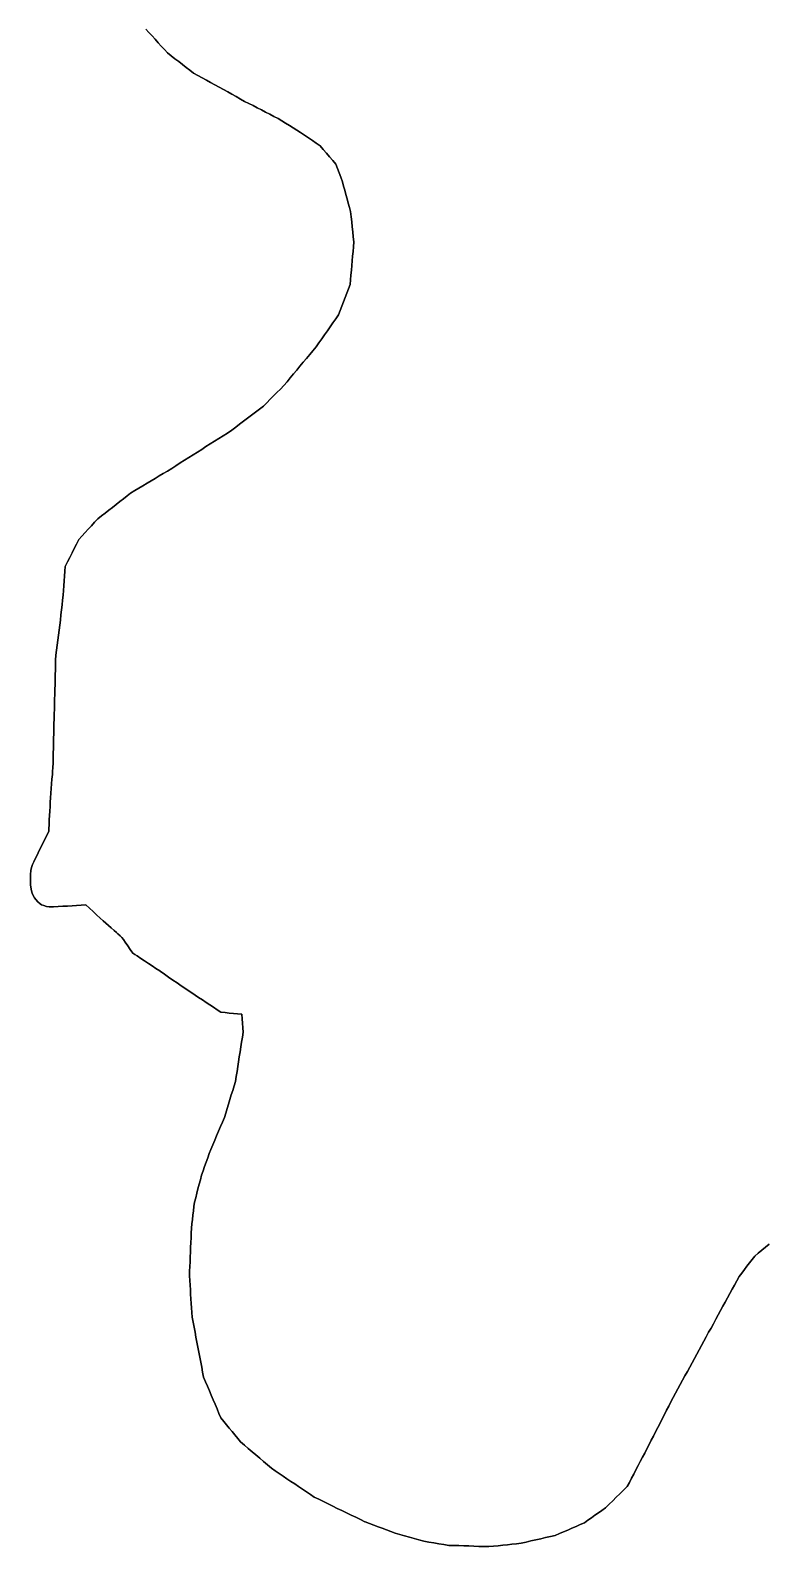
# Model space of a CAD drawing. Header units: inches. Extents: x 130170 to 284068, y 377793 to 804530.
# Drawn here: x 205462 to 206900, y 570539 to 573498 of the extents above; entities that cross this region are included whole.
import ezdxf

# ---------------------------------------------------------------- set-up
doc = ezdxf.new("R2010")
doc.units = ezdxf.units.IN
doc.header["$MEASUREMENT"] = 0
doc.layers.add('muni_il', color=7, linetype='Continuous')

msp = doc.modelspace()

# ---------------------------------------------------------------- linework, layer by layer
at = {"layer": 'muni_il'}
for points in [[(205687.8, 573500.5), (205693.8, 573493.9), (205699.8, 573487.2), (205705.9, 573480.6), (205711.9, 573473.9), (205717.9, 573467.2), (205724, 573460.6), (205730, 573453.9), (205737.3, 573448.3), (205744.5, 573442.7), (205751.8, 573437), (205759.1, 573431.4), (205766.3, 573425.8), (205773.6, 573420.2), (205780.9, 573414.6), (205789.2, 573410), (205797.5, 573405.4), (205805.8, 573400.8), (205814.1, 573396.2), (205822.4, 573391.6), (205830.7, 573387), (205839, 573382.4), (205847.3, 573377.8), (205855.6, 573373.2), (205863.9, 573368.6), (205872.1, 573364), (205880.4, 573359.4), (205888.6, 573355.2), (205896.7, 573351), (205904.9, 573346.8), (205913, 573342.6), (205921.2, 573338.4), (205929.4, 573334.2), (205937.5, 573330), (205945.7, 573325.8), (205953, 573321.2), (205960.3, 573316.7), (205967.6, 573312.1), (205974.9, 573307.6), (205982.2, 573303), (205989.5, 573298.4), (205997.1, 573293.3), (206004.7, 573288.1), (206012.4, 573283), (206020, 573277.8), (206027.6, 573272.7), (206033.7, 573265.5), (206039.8, 573258.4), (206046, 573251.2), (206052.1, 573244), (206058.2, 573236.8), (206061.4, 573228.3), (206064.6, 573219.7), (206067.8, 573211.2), (206071, 573202.6), (206073.3, 573194.2), (206075.6, 573185.9), (206077.9, 573177.6), (206080.1, 573169.2), (206082.4, 573160.9), (206084.7, 573152.5), (206087, 573144.2), (206088.1, 573134.3), (206089.1, 573124.5), (206090.1, 573114.6), (206091.2, 573104.7), (206092.2, 573094.8), (206093.3, 573085), (206092.5, 573075.8), (206091.7, 573066.6), (206090.9, 573057.3), (206090.1, 573048.1), (206089.3, 573038.9), (206088.5, 573029.7), (206087.7, 573020.5), (206086.9, 573011.3), (206086.1, 573002.1), (206082.8, 572993.6), (206079.6, 572985.1), (206076.4, 572976.6), (206073.2, 572968.1), (206070, 572959.6), (206066.7, 572951.1), (206063.5, 572942.7), (206058.1, 572934.9), (206052.6, 572927.1), (206047.2, 572919.3), (206041.7, 572911.5), (206036.2, 572903.7), (206030.8, 572896), (206025.3, 572888.2), (206019.9, 572880.4), (206013.6, 572872.8), (206007.2, 572865.3), (206000.9, 572857.7), (205994.6, 572850.1), (205988.3, 572842.5), (205982, 572835), (205975.6, 572827.4), (205969.3, 572819.8), (205963, 572812.2), (205956.7, 572804.7), (205950.1, 572798), (205943.4, 572791.3), (205936.8, 572784.6), (205930.2, 572777.9), (205923.6, 572771.2), (205917, 572764.5), (205909.3, 572758.6), (205901.5, 572752.7), (205893.8, 572746.8), (205886.1, 572740.9), (205878.3, 572735), (205870.6, 572729.2), (205862.9, 572723.3), (205855.2, 572717.4), (205846.8, 572712.1), (205838.4, 572706.8), (205830.1, 572701.5), (205821.7, 572696.2), (205813.4, 572690.8), (205805, 572685.5), (205796.7, 572680.2), (205788.3, 572674.9), (205779.9, 572669.6), (205771.6, 572664.3), (205763.2, 572659), (205754.9, 572653.7), (205746.5, 572648.4), (205738.1, 572643.1), (205729.8, 572637.7), (205721.8, 572633), (205713.9, 572628.3), (205705.9, 572623.5), (205697.9, 572618.8), (205690, 572614), (205682, 572609.3), (205674.1, 572604.5), (205666.1, 572599.8), (205658.1, 572595), (205651, 572589.4), (205643.9, 572583.8), (205636.7, 572578.2), (205629.6, 572572.6), (205622.4, 572567), (205615.3, 572561.4), (205608.2, 572555.8), (205601, 572550.2), (205593.9, 572544.6), (205587.7, 572537.9), (205581.6, 572531.2), (205575.5, 572524.4), (205569.3, 572517.7), (205563.2, 572511), (205557, 572504.2), (205552.6, 572495.5), (205548.2, 572486.7), (205543.8, 572478), (205539.3, 572469.2), (205534.9, 572460.5), (205530.5, 572451.8), (205529.8, 572442.4), (205529.1, 572433), (205528.4, 572423.6), (205527.6, 572414.2), (205526.9, 572404.8), (205526.2, 572395.4), (205525.5, 572386), (205524.8, 572376.6), (205523.5, 572366.8), (205522.2, 572357), (205521, 572347.2), (205519.7, 572337.4), (205518.4, 572327.6), (205517.1, 572317.8), (205515.9, 572308), (205514.6, 572298.2), (205513.3, 572288.4), (205512.1, 572278.6), (205511.8, 572269.1), (205511.6, 572259.5), (205511.3, 572250), (205511.1, 572240.4), (205510.8, 572230.8), (205510.6, 572221.3), (205510.3, 572211.7), (205510.1, 572202.1), (205509.9, 572192.6), (205509.6, 572183), (205509.4, 572173.4), (205509.1, 572163.9), (205508.9, 572154.3), (205508.6, 572144.8), (205508.4, 572135.2), (205508.1, 572125.6), (205507.9, 572116.1), (205507.7, 572106.5), (205507.4, 572096.9), (205507.2, 572087.4), (205506.9, 572077.8), (205506.7, 572068.2), (205506.4, 572058.7), (205505.9, 572052.1), (205505.4, 572045.5), (205504.7, 572036.5), (205504, 572027.5), (205503.3, 572018.4), (205502.6, 572009.4), (205501.9, 572000.3), (205501.4, 571991.7), (205500.9, 571983), (205500.4, 571974.4), (205499.9, 571965.7), (205499.4, 571957.1), (205498.9, 571948.4), (205498.4, 571939.7), (205498.8, 571935.2), (205494.6, 571926.8), (205490.3, 571918.3), (205486.1, 571909.8), (205481.9, 571901.3), (205477.7, 571892.8), (205473.6, 571884.5), (205470.6, 571878.8), (205469.1, 571875.2), (205466.8, 571870), (205464.8, 571864.3), (205463.7, 571858.4), (205463, 571850.6), (205462.8, 571847.3), (205462.5, 571843.2), (205462.5, 571836.9), (205462.8, 571830.2), (205463.2, 571825.7), (205464.6, 571818.9), (205466.1, 571814), (205468, 571809.6), (205470.4, 571804.8), (205472.9, 571801.4), (205477, 571797), (205481.5, 571793.2), (205484.4, 571791.4), (205488.5, 571789.7), (205493.9, 571788), (205499, 571787.2), (205506.1, 571787.5), (205507.9, 571787.6), (205516.9, 571788.1), (205525.9, 571788.6), (205534.8, 571789), (205543.8, 571789.5), (205552.7, 571790), (205561.7, 571790.5), (205570.7, 571791), (205577.8, 571784.5), (205584.9, 571778), (205591.8, 571771.7), (205598.7, 571765.4), (205604.3, 571760.4), (205609.9, 571755.4), (205615.1, 571750.8), (205620.2, 571746.3), (205626.1, 571741.1), (205630.8, 571737.1), (205633.3, 571734.9), (205637.4, 571730.8), (205640.8, 571727.3), (205644, 571723.8), (205647.6, 571718.7), (205652.8, 571711.2), (205657.3, 571704.3), (205662.1, 571696.9), (205666.4, 571694.3), (205670.7, 571691.6), (205678.1, 571686.7), (205685.4, 571681.8), (205692.8, 571676.9), (205700.1, 571672), (205707.5, 571667.1), (205714.8, 571662.2), (205715.7, 571661.6), (205723.9, 571655.9), (205732.1, 571650.3), (205740.3, 571644.6), (205748.5, 571639), (205756.7, 571633.3), (205763.5, 571628.7), (205770.3, 571624.2), (205777.1, 571619.6), (205783.9, 571615.1), (205790.7, 571610.5), (205797.9, 571605.7), (205805.1, 571600.9), (205812.4, 571596.1), (205819.6, 571591.3), (205826.8, 571586.5), (205834, 571581.8), (205842.2, 571580.9), (205850.3, 571580.1), (205858.5, 571579.3), (205866.7, 571578.5), (205874.9, 571577.7), (205875.5, 571569), (205876.2, 571560.2), (205876.8, 571551.5), (205877.5, 571542.8), (205876, 571533.2), (205874.5, 571523.6), (205873, 571514), (205871.5, 571504.4), (205870, 571494.8), (205868.6, 571485.2), (205867.1, 571475.5), (205865.6, 571465.9), (205864.1, 571456.3), (205862.6, 571446.7), (205859.9, 571437.9), (205857.2, 571429.1), (205854.4, 571420.3), (205851.7, 571411.4), (205849, 571402.6), (205846.2, 571393.8), (205843.5, 571385), (205840.8, 571376.2), (205837, 571367.3), (205833.3, 571358.4), (205829.5, 571349.6), (205825.8, 571340.7), (205822, 571331.8), (205818.3, 571323), (205814.5, 571314.1), (205811.5, 571305.7), (205808.4, 571297.3), (205805.4, 571288.9), (205802.3, 571280.5), (205799.3, 571272.1), (205796.2, 571263.7), (205794, 571254.9), (205791.7, 571246.1), (205789.4, 571237.3), (205787.1, 571228.5), (205784.9, 571219.6), (205782.6, 571210.8), (205781.6, 571202.4), (205780.6, 571193.9), (205779.6, 571185.4), (205778.6, 571176.9), (205777.6, 571168.5), (205776.6, 571160), (205776.2, 571150.7), (205775.8, 571141.4), (205775.4, 571132.1), (205775, 571122.8), (205774.6, 571113.5), (205774.3, 571104.2), (205773.9, 571094.9), (205773.5, 571085.6), (205773.1, 571076.3), (205772.7, 571067), (205773.3, 571058.1), (205773.9, 571049.1), (205774.5, 571040.2), (205775.1, 571031.3), (205775.7, 571022.4), (205776.2, 571013.4), (205776.8, 571004.5), (205777.4, 570995.6), (205778, 570986.7), (205779.9, 570976.9), (205781.7, 570967.1), (205783.6, 570957.4), (205785.5, 570947.6), (205787.3, 570937.8), (205789.2, 570928.1), (205791.1, 570918.3), (205792.9, 570908.5), (205794.8, 570898.8), (205796.6, 570889), (205798.5, 570879.2), (205800.4, 570869.5), (205804.1, 570860.6), (205807.9, 570851.8), (205811.6, 570843), (205815.3, 570834.1), (205819.1, 570825.3), (205822.8, 570816.5), (205826.6, 570807.6), (205830.3, 570798.8), (205834.1, 570790), (205839.5, 570783.3), (205845, 570776.6), (205850.4, 570770), (205855.9, 570763.3), (205861.4, 570756.7), (205866.8, 570750), (205872.3, 570743.4), (205879.8, 570736.9), (205887.3, 570730.5), (205894.9, 570724), (205902.4, 570717.6), (205909.9, 570711.1), (205917.4, 570704.7), (205925, 570698.2), (205932.5, 570691.8), (205940.1, 570686.6), (205947.7, 570681.5), (205955.3, 570676.4), (205962.9, 570671.3), (205970.5, 570666.2), (205978.1, 570661), (205985.7, 570655.9), (205993.4, 570650.8), (206001, 570645.7), (206008.6, 570640.6), (206016.2, 570635.4), (206025.2, 570631.1), (206034.2, 570626.7), (206043.1, 570622.3), (206052.1, 570617.9), (206061.1, 570613.5), (206070.1, 570609.2), (206079.1, 570604.8), (206088.1, 570600.4), (206097.1, 570596), (206106, 570591.6), (206115, 570587.3), (206115.5, 570587.1), (206123.8, 570583.9), (206132.2, 570580.8), (206140.5, 570577.6), (206148.8, 570574.5), (206157.2, 570571.3), (206165.5, 570568.2), (206173.8, 570565), (206183.1, 570562.4), (206192.4, 570559.7), (206201.7, 570557.1), (206210.9, 570554.5), (206220.2, 570551.8), (206229.5, 570549.2), (206239.3, 570547.6), (206249.1, 570546.1), (206259, 570544.5), (206268.8, 570542.9), (206278.6, 570541.3), (206288.3, 570541), (206298.1, 570540.7), (206307.8, 570540.3), (206317.5, 570540), (206327.2, 570539.7), (206337, 570539.3), (206346.7, 570539), (206356.4, 570538.7), (206365.4, 570539.7), (206374.5, 570540.6), (206383.5, 570541.6), (206392.6, 570542.6), (206401.6, 570543.6), (206410.7, 570544.5), (206419.7, 570545.5), (206429.2, 570547.7), (206438.7, 570549.8), (206448.1, 570552), (206457.6, 570554.2), (206467.1, 570556.3), (206476.5, 570558.5), (206486, 570560.7), (206494.1, 570564.2), (206502.2, 570567.7), (206510.3, 570571.2), (206518.4, 570574.7), (206526.5, 570578.2), (206534.7, 570581.7), (206542.8, 570585.2), (206549.6, 570590.1), (206556.4, 570595), (206563.3, 570599.9), (206570.1, 570604.8), (206576.9, 570609.6), (206583.7, 570614.5), (206590.9, 570621.4), (206598, 570628.3), (206605.1, 570635.2), (206612.2, 570642.1), (206619.3, 570648.9), (206626.4, 570655.8), (206630.6, 570664), (206634.9, 570672.2), (206639.1, 570680.4), (206643.4, 570688.6), (206647.6, 570696.9), (206651.9, 570705.1), (206656.2, 570713.3), (206660.4, 570721.5), (206664.7, 570729.7), (206668.9, 570737.9), (206673.2, 570746.3), (206677.5, 570754.6), (206681.8, 570763), (206686, 570771.3), (206690.3, 570779.7), (206694.6, 570788), (206698.9, 570796.4), (206703.2, 570804.8), (206707.4, 570813.1), (206711.7, 570821.5), (206716, 570829.8), (206720.6, 570838.3), (206725.2, 570846.8), (206729.8, 570855.2), (206734.4, 570863.7), (206739, 570872.2), (206743.7, 570880.7), (206748.3, 570889.2), (206752.9, 570897.6), (206757.5, 570906.1), (206762.1, 570914.6), (206766.7, 570923.1), (206771.3, 570931.5), (206775.9, 570940), (206780.5, 570948.5), (206785.1, 570957), (206789.8, 570965.4), (206794.4, 570973.9), (206799, 570982.4), (206803.6, 570990.9), (206808.2, 570999.3), (206812.8, 571007.8), (206817.4, 571016.1), (206821.9, 571024.4), (206826.5, 571032.7), (206831.1, 571041), (206835.6, 571049.3), (206840.2, 571057.6), (206844.7, 571065.9), (206849.8, 571072.6), (206854.8, 571079.3), (206859.8, 571085.9), (206864.8, 571092.6), (206869.9, 571099.3), (206874.9, 571105.9), (206882, 571111.7), (206889.1, 571117.5), (206896.2, 571123.4), (206903.3, 571129.2)], [(206903.3, 571129.2), (206896.2, 571123.4), (206889.1, 571117.5), (206882, 571111.7), (206874.9, 571105.9), (206869.9, 571099.3), (206864.8, 571092.6), (206859.8, 571085.9), (206854.8, 571079.3), (206849.8, 571072.6), (206844.7, 571065.9), (206840.2, 571057.6), (206835.6, 571049.3), (206831.1, 571041), (206826.5, 571032.7), (206821.9, 571024.4), (206817.4, 571016.1), (206812.8, 571007.8), (206808.2, 570999.3), (206803.6, 570990.9), (206799, 570982.4), (206794.4, 570973.9), (206789.8, 570965.4), (206785.1, 570957), (206780.5, 570948.5), (206775.9, 570940), (206771.3, 570931.5), (206766.7, 570923.1), (206762.1, 570914.6), (206757.5, 570906.1), (206752.9, 570897.6), (206748.3, 570889.2), (206743.7, 570880.7), (206739, 570872.2), (206734.4, 570863.7), (206729.8, 570855.2), (206725.2, 570846.8), (206720.6, 570838.3), (206716, 570829.8), (206711.7, 570821.5), (206707.4, 570813.1), (206703.2, 570804.8), (206698.9, 570796.4), (206694.6, 570788), (206690.3, 570779.7), (206686, 570771.3), (206681.8, 570763), (206677.5, 570754.6), (206673.2, 570746.3), (206668.9, 570737.9), (206664.7, 570729.7), (206660.4, 570721.5), (206656.2, 570713.3), (206651.9, 570705.1), (206647.6, 570696.9), (206643.4, 570688.6), (206639.1, 570680.4), (206634.9, 570672.2), (206630.6, 570664), (206626.4, 570655.8), (206619.3, 570648.9), (206612.2, 570642.1), (206605.1, 570635.2), (206598, 570628.3), (206590.9, 570621.4), (206583.7, 570614.5), (206576.9, 570609.6), (206570.1, 570604.8), (206563.3, 570599.9), (206556.4, 570595), (206549.6, 570590.1), (206542.8, 570585.2), (206534.7, 570581.7), (206526.5, 570578.2), (206518.4, 570574.7), (206510.3, 570571.2), (206502.2, 570567.7), (206494.1, 570564.2), (206486, 570560.7), (206476.5, 570558.5), (206467.1, 570556.3), (206457.6, 570554.2), (206448.1, 570552), (206438.7, 570549.8), (206429.2, 570547.7), (206419.7, 570545.5), (206410.7, 570544.5), (206401.6, 570543.6), (206392.6, 570542.6), (206383.5, 570541.6), (206374.5, 570540.6), (206365.4, 570539.7), (206356.4, 570538.7), (206346.7, 570539), (206337, 570539.3), (206327.2, 570539.7), (206317.5, 570540), (206307.8, 570540.3), (206298.1, 570540.7), (206288.3, 570541), (206278.6, 570541.3), (206268.8, 570542.9), (206259, 570544.5), (206249.1, 570546.1), (206239.3, 570547.6), (206229.5, 570549.2), (206220.2, 570551.8), (206210.9, 570554.5), (206201.7, 570557.1), (206192.4, 570559.7), (206183.1, 570562.4), (206173.8, 570565), (206165.5, 570568.2), (206157.2, 570571.3), (206148.8, 570574.5), (206140.5, 570577.6), (206132.2, 570580.8), (206123.8, 570583.9), (206115.5, 570587.1), (206115, 570587.3), (206106, 570591.6), (206097.1, 570596), (206088.1, 570600.4), (206079.1, 570604.8), (206070.1, 570609.2), (206061.1, 570613.5), (206052.1, 570617.9), (206043.1, 570622.3), (206034.2, 570626.7), (206025.2, 570631.1), (206016.2, 570635.4), (206008.6, 570640.6), (206001, 570645.7), (205993.4, 570650.8), (205985.7, 570655.9), (205978.1, 570661), (205970.5, 570666.2), (205962.9, 570671.3), (205955.3, 570676.4), (205947.7, 570681.5), (205940.1, 570686.6), (205932.5, 570691.8), (205925, 570698.2), (205917.4, 570704.7), (205909.9, 570711.1), (205902.4, 570717.6), (205894.9, 570724), (205887.3, 570730.5), (205879.8, 570736.9), (205872.3, 570743.4), (205866.8, 570750), (205861.4, 570756.7), (205855.9, 570763.3), (205850.4, 570770), (205845, 570776.6), (205839.5, 570783.3), (205834.1, 570790), (205830.3, 570798.8), (205826.6, 570807.6), (205822.8, 570816.5), (205819.1, 570825.3), (205815.3, 570834.1), (205811.6, 570843), (205807.9, 570851.8), (205804.1, 570860.6), (205800.4, 570869.5), (205798.5, 570879.2), (205796.6, 570889), (205794.8, 570898.8), (205792.9, 570908.5), (205791.1, 570918.3), (205789.2, 570928.1), (205787.3, 570937.8), (205785.5, 570947.6), (205783.6, 570957.4), (205781.7, 570967.1), (205779.9, 570976.9), (205778, 570986.7), (205777.4, 570995.6), (205776.8, 571004.5), (205776.2, 571013.4), (205775.7, 571022.4), (205775.1, 571031.3), (205774.5, 571040.2), (205773.9, 571049.1), (205773.3, 571058.1), (205772.7, 571067), (205773.1, 571076.3), (205773.5, 571085.6), (205773.9, 571094.9), (205774.3, 571104.2), (205774.6, 571113.5), (205775, 571122.8), (205775.4, 571132.1), (205775.8, 571141.4), (205776.2, 571150.7), (205776.6, 571160), (205777.6, 571168.5), (205778.6, 571176.9), (205779.6, 571185.4), (205780.6, 571193.9), (205781.6, 571202.4), (205782.6, 571210.8), (205784.9, 571219.6), (205787.1, 571228.5), (205789.4, 571237.3), (205791.7, 571246.1), (205794, 571254.9), (205796.2, 571263.7), (205799.3, 571272.1), (205802.3, 571280.5), (205805.4, 571288.9), (205808.4, 571297.3), (205811.5, 571305.7), (205814.5, 571314.1), (205818.3, 571323), (205822, 571331.8), (205825.8, 571340.7), (205829.5, 571349.6), (205833.3, 571358.4), (205837, 571367.3), (205840.8, 571376.2), (205843.5, 571385), (205846.2, 571393.8), (205849, 571402.6), (205851.7, 571411.4), (205854.4, 571420.3), (205857.2, 571429.1), (205859.9, 571437.9), (205862.6, 571446.7), (205864.1, 571456.3), (205865.6, 571465.9), (205867.1, 571475.5), (205868.6, 571485.2), (205870, 571494.8), (205871.5, 571504.4), (205873, 571514), (205874.5, 571523.6), (205876, 571533.2), (205877.5, 571542.8), (205876.8, 571551.5), (205876.2, 571560.2), (205875.5, 571569), (205874.9, 571577.7), (205866.7, 571578.5), (205858.5, 571579.3), (205850.3, 571580.1), (205842.2, 571580.9), (205834, 571581.8), (205826.8, 571586.5), (205819.6, 571591.3), (205812.4, 571596.1), (205805.1, 571600.9), (205797.9, 571605.7), (205790.7, 571610.5), (205783.9, 571615.1), (205777.1, 571619.6), (205770.3, 571624.2), (205763.5, 571628.7), (205756.7, 571633.3), (205748.5, 571639), (205740.3, 571644.6), (205732.1, 571650.3), (205723.9, 571655.9), (205715.7, 571661.6), (205714.8, 571662.2), (205707.5, 571667.1), (205700.1, 571672), (205692.8, 571676.9), (205685.4, 571681.8), (205678.1, 571686.7), (205670.7, 571691.6), (205666.4, 571694.3), (205662.1, 571696.9), (205657.3, 571704.3), (205652.8, 571711.2), (205647.6, 571718.7), (205644, 571723.8), (205640.8, 571727.3), (205637.4, 571730.8), (205633.3, 571734.9), (205630.8, 571737.1), (205626.1, 571741.1), (205620.2, 571746.3), (205615.1, 571750.8), (205609.9, 571755.4), (205604.3, 571760.4), (205598.7, 571765.4), (205591.8, 571771.7), (205584.9, 571778), (205577.8, 571784.5), (205570.7, 571791), (205561.7, 571790.5), (205552.7, 571790), (205543.8, 571789.5), (205534.8, 571789), (205525.9, 571788.6), (205516.9, 571788.1), (205507.9, 571787.6), (205506.1, 571787.5), (205499, 571787.2), (205493.9, 571788), (205488.5, 571789.7), (205484.4, 571791.4), (205481.5, 571793.2), (205477, 571797), (205472.9, 571801.4), (205470.4, 571804.8), (205468, 571809.6), (205466.1, 571814), (205464.6, 571818.9), (205463.2, 571825.7), (205462.8, 571830.2), (205462.5, 571836.9), (205462.5, 571843.2), (205462.8, 571847.3), (205463, 571850.6), (205463.7, 571858.4), (205464.8, 571864.3), (205466.8, 571870), (205469.1, 571875.2), (205470.6, 571878.8), (205473.6, 571884.5), (205477.7, 571892.8), (205481.9, 571901.3), (205486.1, 571909.8), (205490.3, 571918.3), (205494.6, 571926.8), (205498.8, 571935.2), (205498.4, 571939.7), (205498.9, 571948.4), (205499.4, 571957.1), (205499.9, 571965.7), (205500.4, 571974.4), (205500.9, 571983), (205501.4, 571991.7), (205501.9, 572000.3), (205502.6, 572009.4), (205503.3, 572018.4), (205504, 572027.5), (205504.7, 572036.5), (205505.4, 572045.5), (205505.9, 572052.1), (205506.4, 572058.7), (205506.7, 572068.2), (205506.9, 572077.8), (205507.2, 572087.4), (205507.4, 572096.9), (205507.7, 572106.5), (205507.9, 572116.1), (205508.1, 572125.6), (205508.4, 572135.2), (205508.6, 572144.8), (205508.9, 572154.3), (205509.1, 572163.9), (205509.4, 572173.4), (205509.6, 572183), (205509.9, 572192.6), (205510.1, 572202.1), (205510.3, 572211.7), (205510.6, 572221.3), (205510.8, 572230.8), (205511.1, 572240.4), (205511.3, 572250), (205511.6, 572259.5), (205511.8, 572269.1), (205512.1, 572278.6), (205513.3, 572288.4), (205514.6, 572298.2), (205515.9, 572308), (205517.1, 572317.8), (205518.4, 572327.6), (205519.7, 572337.4), (205521, 572347.2), (205522.2, 572357), (205523.5, 572366.8), (205524.8, 572376.6), (205525.5, 572386), (205526.2, 572395.4), (205526.9, 572404.8), (205527.6, 572414.2), (205528.4, 572423.6), (205529.1, 572433), (205529.8, 572442.4), (205530.5, 572451.8), (205534.9, 572460.5), (205539.3, 572469.2), (205543.8, 572478), (205548.2, 572486.7), (205552.6, 572495.5), (205557, 572504.2), (205563.2, 572511), (205569.3, 572517.7), (205575.5, 572524.4), (205581.6, 572531.2), (205587.7, 572537.9), (205593.9, 572544.6), (205601, 572550.2), (205608.2, 572555.8), (205615.3, 572561.4), (205622.4, 572567), (205629.6, 572572.6), (205636.7, 572578.2), (205643.9, 572583.8), (205651, 572589.4), (205658.1, 572595), (205666.1, 572599.8), (205674.1, 572604.5), (205682, 572609.3), (205690, 572614), (205697.9, 572618.8), (205705.9, 572623.5), (205713.9, 572628.3), (205721.8, 572633), (205729.8, 572637.7), (205738.1, 572643.1), (205746.5, 572648.4), (205754.9, 572653.7), (205763.2, 572659), (205771.6, 572664.3), (205779.9, 572669.6), (205788.3, 572674.9), (205796.7, 572680.2), (205805, 572685.5), (205813.4, 572690.8), (205821.7, 572696.2), (205830.1, 572701.5), (205838.4, 572706.8), (205846.8, 572712.1), (205855.2, 572717.4), (205862.9, 572723.3), (205870.6, 572729.2), (205878.3, 572735), (205886.1, 572740.9), (205893.8, 572746.8), (205901.5, 572752.7), (205909.3, 572758.6), (205917, 572764.5), (205923.6, 572771.2), (205930.2, 572777.9), (205936.8, 572784.6), (205943.4, 572791.3), (205950.1, 572798), (205956.7, 572804.7), (205963, 572812.2), (205969.3, 572819.8), (205975.6, 572827.4), (205982, 572835), (205988.3, 572842.5), (205994.6, 572850.1), (206000.9, 572857.7), (206007.2, 572865.3), (206013.6, 572872.8), (206019.9, 572880.4), (206025.3, 572888.2), (206030.8, 572896), (206036.2, 572903.7), (206041.7, 572911.5), (206047.2, 572919.3), (206052.6, 572927.1), (206058.1, 572934.9), (206063.5, 572942.7), (206066.7, 572951.1), (206070, 572959.6), (206073.2, 572968.1), (206076.4, 572976.6), (206079.6, 572985.1), (206082.8, 572993.6), (206086.1, 573002.1), (206086.9, 573011.3), (206087.7, 573020.5), (206088.5, 573029.7), (206089.3, 573038.9), (206090.1, 573048.1), (206090.9, 573057.3), (206091.7, 573066.6), (206092.5, 573075.8), (206093.3, 573085), (206092.2, 573094.8), (206091.2, 573104.7), (206090.1, 573114.6), (206089.1, 573124.5), (206088.1, 573134.3), (206087, 573144.2), (206084.7, 573152.5), (206082.4, 573160.9), (206080.1, 573169.2), (206077.9, 573177.6), (206075.6, 573185.9), (206073.3, 573194.2), (206071, 573202.6), (206067.8, 573211.2), (206064.6, 573219.7), (206061.4, 573228.3), (206058.2, 573236.8), (206052.1, 573244), (206046, 573251.2), (206039.8, 573258.4), (206033.7, 573265.5), (206027.6, 573272.7), (206020, 573277.8), (206012.4, 573283), (206004.7, 573288.1), (205997.1, 573293.3), (205989.5, 573298.4), (205982.2, 573303), (205974.9, 573307.6), (205967.6, 573312.1), (205960.3, 573316.7), (205953, 573321.2), (205945.7, 573325.8), (205937.5, 573330), (205929.4, 573334.2), (205921.2, 573338.4), (205913, 573342.6), (205904.9, 573346.8), (205896.7, 573351), (205888.6, 573355.2), (205880.4, 573359.4), (205872.1, 573364), (205863.9, 573368.6), (205855.6, 573373.2), (205847.3, 573377.8), (205839, 573382.4), (205830.7, 573387), (205822.4, 573391.6), (205814.1, 573396.2), (205805.8, 573400.8), (205797.5, 573405.4), (205789.2, 573410), (205780.9, 573414.6), (205773.6, 573420.2), (205766.3, 573425.8), (205759.1, 573431.4), (205751.8, 573437), (205744.5, 573442.7), (205737.3, 573448.3), (205730, 573453.9), (205724, 573460.6), (205717.9, 573467.2), (205711.9, 573473.9), (205705.9, 573480.6), (205699.8, 573487.2), (205693.8, 573493.9), (205687.8, 573500.5)]]:
    msp.add_lwpolyline(points, dxfattribs=at)

doc.saveas('drawing.dxf')
